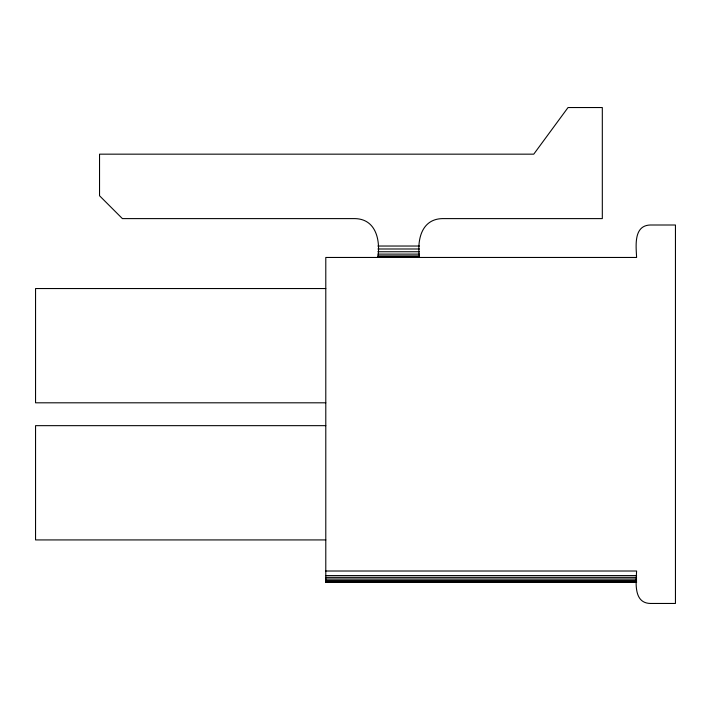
<?xml version="1.0" encoding="UTF-8"?>
<svg xmlns="http://www.w3.org/2000/svg" width="711" height="711" viewBox="0 0 711 711"><rect width="100%" height="100%" fill="white"/><g stroke="black" fill="none" stroke-linecap="round" stroke-linejoin="round"><path stroke-width="1.07" d="M377.897 246.033L419.49 246.033M377.897 248.992L419.49 248.992M377.897 251.747L419.49 251.747M377.897 254.111L419.49 254.111M377.897 255.924L419.49 255.924M377.897 257.071L419.49 257.071M325.789 288.542L35.55 288.542L35.55 402.808L325.789 402.808M325.789 425.658L35.55 425.658L35.55 539.925L325.789 539.925M325.789 571.013L636.603 571.013C636.087 582.362 633.341 603.017 650.307 603.461L675.45 603.461L675.45 225.005L650.307 225.005C633.341 225.449 636.087 246.104 636.603 257.462L325.789 257.462L325.789 582.433L636.603 582.433M325.789 575.581L636.603 575.581M325.789 577.359L636.603 577.359M325.789 579.012L636.603 579.012M325.789 580.425L636.603 580.425M325.789 581.518L636.603 581.518M325.789 582.202L636.603 582.202M419.49 257.462C416.948 240.265 421.285 219.121 442.34 218.606L602.315 218.606L602.315 107.539L568.036 107.539L533.757 154.163L99.54 154.163L99.54 195.756L122.39 218.606L355.047 218.606C376.101 219.121 380.438 240.265 377.897 257.462"/></g></svg>
